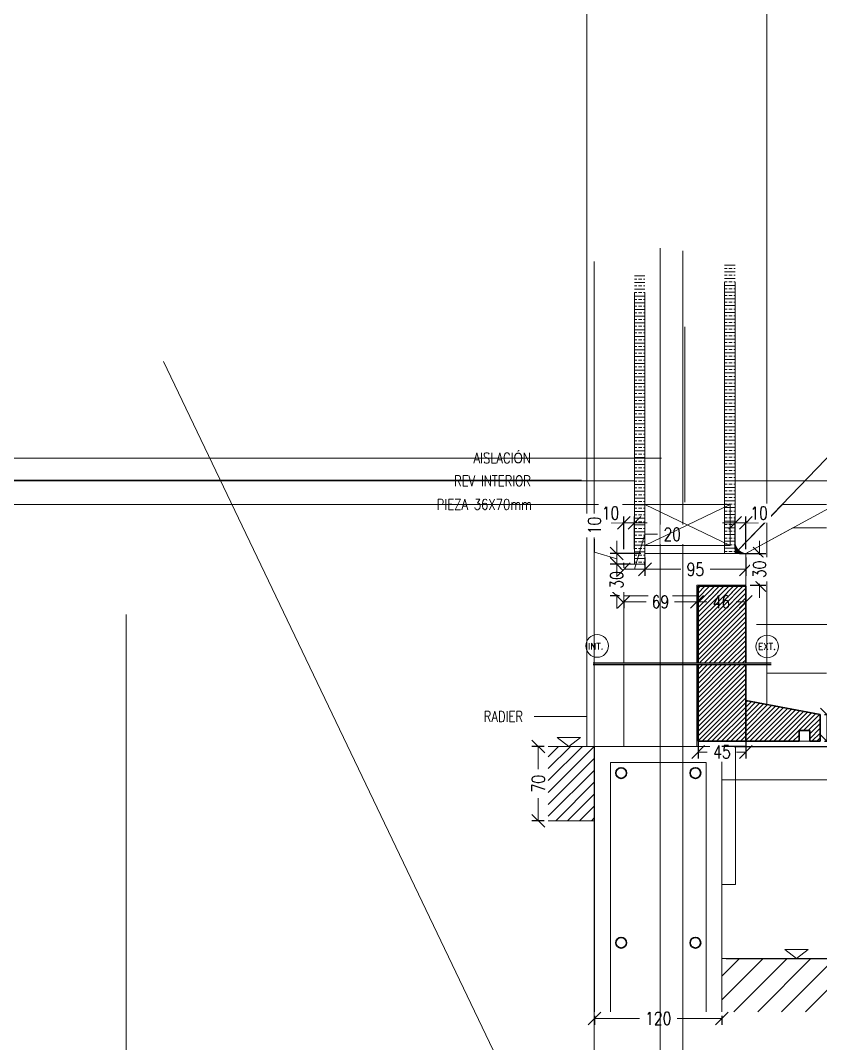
# Model space of a CAD drawing. Header units: metres. Extents: x -2 to 690, y -116 to 73.
# Drawn here: x 185.796 to 186.55, y 33.244 to 34.209 of the extents above; entities that cross this region are included whole.
import ezdxf

# ---------------------------------------------------------------- set-up
doc = ezdxf.new("R2010")
doc.units = ezdxf.units.M
doc.header["$LTSCALE"] = 5
doc.header["$MEASUREMENT"] = 0
doc.layers.get('0').update_dxf_attribs({"color": 30})
doc.layers.get('DEFPOINTS').update_dxf_attribs({"color": 210})
for name, color, linetype, lineweight in [('A-ANNO-DIMS', 3, 'Continuous', 18), ('A-ANNO-SYMB', 3, 'Continuous', 18), ('A-ANNO-TEXT', 3, 'Continuous', 18), ('A-DETL-PATT', 8, 'Continuous', 18), ('A-ELEV-MBE1', 7, 'Continuous', 35), ('A-ELEV-MBE2', 4, 'Continuous', 25), ('A-WALL-PATT', 8, 'Continuous', 18), ('A-WALL-STUD', 3, 'Continuous', 18)]:
    doc.layers.add(name, color=color, linetype=linetype, lineweight=lineweight)
doc.styles.add('E-ROMANS', font='romans.shx', dxfattribs={"width": 0.8})
doc.dimstyles.new('E-0010_TICK_12', dxfattribs={"dimscale": 0.001, "dimtxt": 12, "dimasz": 12, "dimexe": 6, "dimexo": 4, "dimgap": 6, "dimtad": 0, "dimdec": 0, "dimlfac": 1000, "dimzin": 0, "dimdsep": 46, "dimtxsty": 'E-ROMANS', "dimblk": 'OBLIQUE', "dimcen": 6, "dimclrd": 256, "dimclre": 256, "dimclrt": 256, "dimadec": 0, "dimazin": 0, "dimtfac": 1, "dimtdec": 0, "dimtmove": 1, "dimatfit": 3, "dimldrblk": 'OPEN90', "dimfxl": 1, "dimtfill": 1, "dimtolj": 1, "dimtzin": 0, "dimlwd": -1, "dimarcsym": 0})
doc.dimstyles.new('E-0100_TICK_12', dxfattribs={"dimscale": 0.001, "dimtxt": 120, "dimasz": 120, "dimexe": 60, "dimexo": 40, "dimgap": 60, "dimtad": 0, "dimzin": 0, "dimdsep": 46, "dimtxsty": 'E-ROMANS', "dimblk": 'OBLIQUE', "dimcen": 60, "dimclrd": 256, "dimclre": 256, "dimclrt": 256, "dimadec": 0, "dimazin": 0, "dimtfac": 1, "dimtmove": 1, "dimatfit": 3, "dimldrblk": 'OPEN90', "dimfxl": 1, "dimtfill": 1, "dimtolj": 1, "dimtzin": 0, "dimlwd": -1, "dimarcsym": 0})
pattern_1 = [(45, (31.14295422199484, 3.480958203884864), (-0.002245064030267288, 0.002245064030267288), [])]

# ---------------------------------------------------------------- blocks, each defined once
blk = doc.blocks.new('_Oblique')
at = {"color": 0, "linetype": 'ByBlock', "lineweight": -2}
blk.add_line((-0.5, -0.5), (0.5, 0.5), dxfattribs=at)
blk = doc.blocks.new('*D1807')
at = {"layer": 'A-ANNO-DIMS', "lineweight": -2, "transparency": 16777216}
for p, q in [((186.4613466955304, 33.52424415439165), (186.7198544894421, 33.52424415439165)), ((186.4613466955304, 33.32424415439165), (186.7198544894421, 33.32424415439165))]:
    blk.add_line(p, q, dxfattribs=at)
at = {"layer": 'A-ANNO-DIMS', "transparency": 16777216}
for p, q in [((186.7138544894421, 33.52424415439165), (186.7138544894421, 33.4425870115345)), ((186.7138544894421, 33.32424415439165), (186.7138544894421, 33.40590129724879))]:
    blk.add_line(p, q, dxfattribs=at)
at = {"layer": 'DEFPOINTS', "color": 0, "transparency": 16777216}
for p in [(186.4573466955304, 33.52424415439165), (186.7138544894421, 33.52424415439165), (186.4573466955304, 33.32424415439165)]:
    blk.add_point(p, dxfattribs=at)
at = {"layer": 'A-ANNO-DIMS', "transparency": 16777216, "xscale": 0.012, "yscale": 0.012, "zscale": 0.012}
for p, rotation in [((186.7138544894421, 33.52424415439165), 90), ((186.7138544894421, 33.32424415439165), 270)]:
    blk.add_blockref('_Oblique', p, dxfattribs=dict(at, rotation=rotation))
at = {"layer": 'A-ANNO-DIMS', "transparency": 16777216, "insert": (186.7138544894421, 33.42424415439167), "char_height": 0.012, "attachment_point": 5, "rotation": 90, "style": 'E-ROMANS', "bg_fill": 3, "box_fill_scale": 1.25, "bg_fill_color": 256, "bg_fill_true_color": 13158600, "bg_fill_transparency": 0}
blk.add_mtext('\\A1;200', dxfattribs=at)
blk = doc.blocks.new('_Open90')
at = {"color": 0, "linetype": 'ByBlock', "lineweight": -2}
for p, q in [((0, 0), (-1, 0)), ((-0.5, 0.5), (0, 0)), ((0, 0), (-0.5, -0.5))]:
    blk.add_line(p, q, dxfattribs=at)
blk = doc.blocks.new('*D1658')
at = {"layer": 'A-ANNO-DIMS', "lineweight": -2, "transparency": 16777216}
for p, q in [((186.4348466955304, 33.5519524720311), (186.4348466955304, 33.51306928784643)), ((186.4798466955304, 33.5519524720311), (186.4798466955304, 33.51306928784643))]:
    blk.add_line(p, q, dxfattribs=at)
at = {"layer": 'A-ANNO-DIMS', "transparency": 16777216}
for p, q in [((186.4348466955304, 33.51906928784643), (186.4435752669589, 33.51906928784643)), ((186.4798466955304, 33.51906928784643), (186.4711181241018, 33.51906928784643))]:
    blk.add_line(p, q, dxfattribs=at)
at = {"layer": 'DEFPOINTS', "color": 0, "transparency": 16777216}
for p in [(186.4348466955304, 33.55595247203109), (186.4798466955304, 33.55595247203109), (186.4798466955304, 33.51906928784643)]:
    blk.add_point(p, dxfattribs=at)
at = {"layer": 'A-ANNO-DIMS', "transparency": 16777216, "xscale": 0.012, "yscale": 0.012, "zscale": 0.012, "rotation": 180}
blk.add_blockref('_Oblique', (186.4348466955304, 33.51906928784643), dxfattribs=at)
at = {"layer": 'A-ANNO-DIMS', "transparency": 16777216, "xscale": 0.012, "yscale": 0.012, "zscale": 0.012}
blk.add_blockref('_Oblique', (186.4798466955304, 33.51906928784643), dxfattribs=at)
at = {"layer": 'A-ANNO-DIMS', "transparency": 16777216, "insert": (186.4573466955304, 33.51906928784643), "char_height": 0.012, "attachment_point": 5, "style": 'E-ROMANS', "bg_fill": 3, "box_fill_scale": 1.25, "bg_fill_color": 256, "bg_fill_true_color": 13158600, "bg_fill_transparency": 0}
blk.add_mtext('\\A1;45', dxfattribs=at)
blk = doc.blocks.new('*D1808')
at = {"layer": 'A-ANNO-DIMS', "lineweight": -2, "transparency": 16777216}
for p, q in [((186.2897411284163, 33.52424415439165), (186.2783396264009, 33.52424415439165)), ((186.2897411284163, 33.45424415439165), (186.2783396264009, 33.45424415439165))]:
    blk.add_line(p, q, dxfattribs=at)
at = {"layer": 'A-ANNO-DIMS', "transparency": 16777216}
for p, q in [((186.2843396264009, 33.52424415439165), (186.2843396264009, 33.50301558296308)), ((186.2843396264009, 33.45424415439165), (186.2843396264009, 33.47547272582022))]:
    blk.add_line(p, q, dxfattribs=at)
at = {"layer": 'DEFPOINTS', "color": 0, "transparency": 16777216}
for p in [(186.2937411284163, 33.52424415439165), (186.2843396264009, 33.45424415439165), (186.2937411284163, 33.45424415439165)]:
    blk.add_point(p, dxfattribs=at)
at = {"layer": 'A-ANNO-DIMS', "transparency": 16777216, "xscale": 0.012, "yscale": 0.012, "zscale": 0.012}
for p, rotation in [((186.2843396264009, 33.52424415439165), 90), ((186.2843396264009, 33.45424415439165), 270)]:
    blk.add_blockref('_Oblique', p, dxfattribs=dict(at, rotation=rotation))
at = {"layer": 'A-ANNO-DIMS', "transparency": 16777216, "insert": (186.2843396264009, 33.48924415439168), "char_height": 0.012, "attachment_point": 5, "rotation": 90, "style": 'E-ROMANS', "bg_fill": 3, "box_fill_scale": 1.25, "bg_fill_color": 256, "bg_fill_true_color": 13158600, "bg_fill_transparency": 0}
blk.add_mtext('\\A1;70', dxfattribs=at)
blk = doc.blocks.new('*D1809')
at = {"layer": 'A-ANNO-DIMS', "lineweight": -2, "transparency": 16777216}
for p, q in [((186.3648466955304, 33.66232396627322), (186.3648466955304, 33.65461206568441)), ((186.4338466955304, 33.66232396627322), (186.4338466955304, 33.65461206568441))]:
    blk.add_line(p, q, dxfattribs=at)
at = {"layer": 'A-ANNO-DIMS', "transparency": 16777216}
for p, q in [((186.3648466955304, 33.66061206568441), (186.3860324098161, 33.66061206568441)), ((186.4338466955304, 33.66061206568441), (186.4126609812446, 33.66061206568441))]:
    blk.add_line(p, q, dxfattribs=at)
at = {"layer": 'DEFPOINTS', "color": 0, "transparency": 16777216}
for p in [(186.3648466955304, 33.66632396627322), (186.4338466955304, 33.66632396627322), (186.4338466955304, 33.66061206568441)]:
    blk.add_point(p, dxfattribs=at)
at = {"layer": 'A-ANNO-DIMS', "transparency": 16777216, "xscale": 0.012, "yscale": 0.012, "zscale": 0.012, "rotation": 180}
blk.add_blockref('_Oblique', (186.3648466955304, 33.66061206568441), dxfattribs=at)
at = {"layer": 'A-ANNO-DIMS', "transparency": 16777216, "xscale": 0.012, "yscale": 0.012, "zscale": 0.012}
blk.add_blockref('_Oblique', (186.4338466955304, 33.66061206568441), dxfattribs=at)
at = {"layer": 'A-ANNO-DIMS', "transparency": 16777216, "insert": (186.3993466955304, 33.66061206568441), "char_height": 0.012, "attachment_point": 5, "style": 'E-ROMANS', "bg_fill": 3, "box_fill_scale": 1.25, "bg_fill_color": 256, "bg_fill_true_color": 13158600, "bg_fill_transparency": 0}
blk.add_mtext('\\A1;69', dxfattribs=at)
blk = doc.blocks.new('*D1810')
at = {"layer": 'A-ANNO-DIMS', "lineweight": -2, "transparency": 16777216}
for p, q in [((186.4338466955304, 33.67232396627323), (186.4338466955304, 33.65461206568441)), ((186.4798466955304, 33.67232396627323), (186.4798466955304, 33.65461206568441))]:
    blk.add_line(p, q, dxfattribs=at)
at = {"layer": 'A-ANNO-DIMS', "transparency": 16777216}
for p, q in [((186.4338466955304, 33.66061206568441), (186.4430752669589, 33.66061206568441)), ((186.4798466955304, 33.66061206568441), (186.4706181241018, 33.66061206568441))]:
    blk.add_line(p, q, dxfattribs=at)
at = {"layer": 'DEFPOINTS', "color": 0, "transparency": 16777216}
for p in [(186.4338466955304, 33.67632396627322), (186.4798466955304, 33.67632396627322), (186.4798466955304, 33.66061206568441)]:
    blk.add_point(p, dxfattribs=at)
at = {"layer": 'A-ANNO-DIMS', "transparency": 16777216, "xscale": 0.012, "yscale": 0.012, "zscale": 0.012, "rotation": 180}
blk.add_blockref('_Oblique', (186.4338466955304, 33.66061206568441), dxfattribs=at)
at = {"layer": 'A-ANNO-DIMS', "transparency": 16777216, "xscale": 0.012, "yscale": 0.012, "zscale": 0.012}
blk.add_blockref('_Oblique', (186.4798466955304, 33.66061206568441), dxfattribs=at)
at = {"layer": 'A-ANNO-DIMS', "transparency": 16777216, "insert": (186.4568466955304, 33.66061206568441), "char_height": 0.012, "attachment_point": 5, "style": 'E-ROMANS', "bg_fill": 3, "box_fill_scale": 1.25, "bg_fill_color": 256, "bg_fill_true_color": 13158600, "bg_fill_transparency": 0}
blk.add_mtext('\\A1;46', dxfattribs=at)
blk = doc.blocks.new('*D1659')
at = {"layer": 'A-ANNO-DIMS', "lineweight": -2, "transparency": 16777216}
for p, q in [((186.3373466955304, 33.27024415439165), (186.3373466955304, 33.26188915408226)), ((186.4573466955304, 33.27024415439165), (186.4573466955304, 33.26188915408226))]:
    blk.add_line(p, q, dxfattribs=at)
at = {"layer": 'A-ANNO-DIMS', "transparency": 16777216}
for p, q in [((186.3373466955304, 33.26788915408226), (186.3796895526732, 33.26788915408226)), ((186.4573466955304, 33.26788915408226), (186.4150038383875, 33.26788915408226))]:
    blk.add_line(p, q, dxfattribs=at)
at = {"layer": 'DEFPOINTS', "color": 0, "transparency": 16777216}
for p in [(186.3373466955304, 33.27424415439165), (186.4573466955304, 33.27424415439165), (186.3373466955304, 33.26788915408226)]:
    blk.add_point(p, dxfattribs=at)
at = {"layer": 'A-ANNO-DIMS', "transparency": 16777216, "xscale": 0.012, "yscale": 0.012, "zscale": 0.012, "rotation": 180}
blk.add_blockref('_Oblique', (186.3373466955304, 33.26788915408226), dxfattribs=at)
at = {"layer": 'A-ANNO-DIMS', "transparency": 16777216, "xscale": 0.012, "yscale": 0.012, "zscale": 0.012}
blk.add_blockref('_Oblique', (186.4573466955304, 33.26788915408226), dxfattribs=at)
at = {"layer": 'A-ANNO-DIMS', "transparency": 16777216, "insert": (186.3973466955304, 33.26788915408226), "char_height": 0.012, "attachment_point": 5, "style": 'E-ROMANS', "bg_fill": 3, "box_fill_scale": 1.25, "bg_fill_color": 256, "bg_fill_true_color": 13158600, "bg_fill_transparency": 0}
blk.add_mtext('\\A1;120', dxfattribs=at)
blk = doc.blocks.new('*D1811')
at = {"layer": 'A-ANNO-DIMS', "transparency": 16777216}
for p, q in [((186.5890775488158, 33.55168537818925), (186.5890775488158, 33.56368537818925)), ((186.5560775488158, 33.52924415439165), (186.5560775488158, 33.55432660198684)), ((186.5560775488158, 33.54178537818925), (186.5890775488158, 33.55168537818925))]:
    blk.add_line(p, q, dxfattribs=at)
at = {"layer": 'A-ANNO-DIMS', "lineweight": -2, "transparency": 16777216}
for p, q in [((186.5538466955303, 33.55432660198684), (186.5620775488158, 33.55432660198684)), ((186.5538466955303, 33.52924415439165), (186.5620775488158, 33.52924415439165))]:
    blk.add_line(p, q, dxfattribs=at)
at = {"layer": 'DEFPOINTS', "color": 0, "transparency": 16777216}
for p in [(186.5498466955303, 33.55432660198684), (186.5560775488158, 33.55432660198684), (186.5498466955303, 33.52924415439165)]:
    blk.add_point(p, dxfattribs=at)
at = {"layer": 'A-ANNO-DIMS', "transparency": 16777216, "xscale": 0.012, "yscale": 0.012, "zscale": 0.012}
for p, rotation in [((186.5560775488158, 33.55432660198684), 90), ((186.5560775488158, 33.52924415439165), 270)]:
    blk.add_blockref('_Oblique', p, dxfattribs=dict(at, rotation=rotation))
at = {"layer": 'A-ANNO-DIMS', "transparency": 16777216, "insert": (186.5890775488158, 33.57745680676071), "char_height": 0.012, "attachment_point": 5, "rotation": 90, "style": 'E-ROMANS', "bg_fill": 3, "box_fill_scale": 1.25, "bg_fill_color": 256, "bg_fill_true_color": 13158600, "bg_fill_transparency": 0}
blk.add_mtext('\\A1;25', dxfattribs=at)
blk = doc.blocks.new('*D1670')
at = {"layer": 'A-ANNO-DIMS', "lineweight": -2, "transparency": 16777216}
for p, q in [((186.3848466955304, 33.70232396627321), (186.3848466955304, 33.68532396627322)), ((186.4798466955304, 33.70232396627323), (186.4798466955304, 33.68532396627322))]:
    blk.add_line(p, q, dxfattribs=at)
at = {"layer": 'A-ANNO-DIMS', "transparency": 16777216}
for p, q in [((186.3848466955304, 33.69132396627322), (186.418575266959, 33.69132396627322)), ((186.4798466955304, 33.69132396627322), (186.4461181241018, 33.69132396627322))]:
    blk.add_line(p, q, dxfattribs=at)
at = {"layer": 'DEFPOINTS', "color": 0, "transparency": 16777216}
for p in [(186.3848466955304, 33.70632396627321), (186.4798466955304, 33.70632396627322), (186.4798466955304, 33.69132396627322)]:
    blk.add_point(p, dxfattribs=at)
at = {"layer": 'A-ANNO-DIMS', "transparency": 16777216, "xscale": 0.012, "yscale": 0.012, "zscale": 0.012, "rotation": 180}
blk.add_blockref('_Oblique', (186.3848466955304, 33.69132396627322), dxfattribs=at)
at = {"layer": 'A-ANNO-DIMS', "transparency": 16777216, "xscale": 0.012, "yscale": 0.012, "zscale": 0.012}
blk.add_blockref('_Oblique', (186.4798466955304, 33.69132396627322), dxfattribs=at)
at = {"layer": 'A-ANNO-DIMS', "transparency": 16777216, "insert": (186.4323466955304, 33.69132396627322), "char_height": 0.012, "attachment_point": 5, "style": 'E-ROMANS', "bg_fill": 3, "box_fill_scale": 1.25, "bg_fill_color": 256, "bg_fill_true_color": 13158600, "bg_fill_transparency": 0}
blk.add_mtext('\\A1;95', dxfattribs=at)
blk = doc.blocks.new('*D1671')
at = {"layer": 'A-ANNO-DIMS', "transparency": 16777216}
for p, q in [((186.4927496198603, 33.70632396627322), (186.4927496198603, 33.71832396627322)), ((186.4927496198603, 33.70632396627322), (186.4927496198603, 33.70509539484465)), ((186.4927496198603, 33.67632396627322), (186.4927496198603, 33.67755253770179)), ((186.4927496198603, 33.67632396627322), (186.4927496198603, 33.66432396627322))]:
    blk.add_line(p, q, dxfattribs=at)
at = {"layer": 'A-ANNO-DIMS', "lineweight": -2, "transparency": 16777216}
for p, q in [((186.4738466955304, 33.70632396627322), (186.4987496198603, 33.70632396627322)), ((186.4838466955304, 33.67632396627322), (186.4987496198603, 33.67632396627322))]:
    blk.add_line(p, q, dxfattribs=at)
at = {"layer": 'DEFPOINTS', "color": 0, "transparency": 16777216}
blk.add_point((186.4698466955304, 33.70632396627322), dxfattribs=at)
at = {"layer": 'A-ANNO-DIMS', "transparency": 16777216, "xscale": 0.012, "yscale": 0.012, "zscale": 0.012}
for p, rotation in [((186.4927496198603, 33.70632396627322), 270), ((186.4927496198603, 33.67632396627322), 90)]:
    blk.add_blockref('_Oblique', p, dxfattribs=dict(at, rotation=rotation))
at = {"layer": 'A-ANNO-DIMS', "transparency": 16777216, "insert": (186.4927496198603, 33.69132396627325), "char_height": 0.012, "attachment_point": 5, "rotation": 90, "style": 'E-ROMANS', "bg_fill": 3, "box_fill_scale": 1.25, "bg_fill_color": 256, "bg_fill_true_color": 13158600, "bg_fill_transparency": 0}
blk.add_mtext('\\A1;30', dxfattribs=at)
at = {"layer": 'DEFPOINTS', "color": 0, "transparency": 16777216}
for p in [(186.4927496198603, 33.70632396627322), (186.4798466955304, 33.67632396627322)]:
    blk.add_point(p, dxfattribs=at)
blk = doc.blocks.new('*D1672')
at = {"layer": 'A-ANNO-DIMS', "transparency": 16777216}
for p, q in [((186.358165950518, 33.69632396627322), (186.358165950518, 33.70832396627322)), ((186.358165950518, 33.69632396627322), (186.358165950518, 33.69509539484465)), ((186.358165950518, 33.66632396627322), (186.358165950518, 33.66755253770179)), ((186.358165950518, 33.66632396627322), (186.358165950518, 33.65432396627322))]:
    blk.add_line(p, q, dxfattribs=at)
at = {"layer": 'A-ANNO-DIMS', "lineweight": -2, "transparency": 16777216}
for p, q in [((186.3608466955304, 33.69632396627322), (186.352165950518, 33.69632396627322)), ((186.3608466955304, 33.66632396627322), (186.352165950518, 33.66632396627322))]:
    blk.add_line(p, q, dxfattribs=at)
at = {"layer": 'A-ANNO-DIMS', "transparency": 16777216, "xscale": 0.012, "yscale": 0.012, "zscale": 0.012}
for p, rotation in [((186.358165950518, 33.69632396627322), 270), ((186.358165950518, 33.66632396627322), 90)]:
    blk.add_blockref('_Oblique', p, dxfattribs=dict(at, rotation=rotation))
at = {"layer": 'A-ANNO-DIMS', "transparency": 16777216, "insert": (186.358165950518, 33.68132396627325), "char_height": 0.012, "attachment_point": 5, "rotation": 90, "style": 'E-ROMANS', "bg_fill": 3, "box_fill_scale": 1.25, "bg_fill_color": 256, "bg_fill_true_color": 13158600, "bg_fill_transparency": 0}
blk.add_mtext('\\A1;30', dxfattribs=at)
at = {"layer": 'DEFPOINTS', "color": 0, "transparency": 16777216}
for p in [(186.3648466955304, 33.69632396627322), (186.358165950518, 33.66632396627322), (186.3648466955304, 33.66632396627322)]:
    blk.add_point(p, dxfattribs=at)
blk = doc.blocks.new('*D1673')
at = {"layer": 'A-ANNO-DIMS', "transparency": 16777216}
for p, q in [((186.337165950518, 33.70762396627322), (186.337165950518, 33.71962396627322)), ((186.358165950518, 33.70632396627321), (186.358165950518, 33.71832396627321)), ((186.358165950518, 33.70132396627321), (186.337165950518, 33.70762396627322)), ((186.358165950518, 33.69632396627322), (186.358165950518, 33.70632396627321)), ((186.358165950518, 33.69632396627322), (186.358165950518, 33.70632396627321)), ((186.358165950518, 33.69632396627322), (186.358165950518, 33.68432396627322))]:
    blk.add_line(p, q, dxfattribs=at)
at = {"layer": 'A-ANNO-DIMS', "lineweight": -2, "transparency": 16777216}
for p, q in [((186.3808466955304, 33.70632396627321), (186.352165950518, 33.70632396627321)), ((186.3708466955304, 33.69632396627322), (186.352165950518, 33.69632396627322))]:
    blk.add_line(p, q, dxfattribs=at)
at = {"layer": 'DEFPOINTS', "color": 0, "transparency": 16777216}
for p in [(186.358165950518, 33.70632396627321), (186.3848466955304, 33.70632396627321), (186.3748466955304, 33.69632396627322)]:
    blk.add_point(p, dxfattribs=at)
at = {"layer": 'A-ANNO-DIMS', "transparency": 16777216, "xscale": 0.012, "yscale": 0.012, "zscale": 0.012}
for p, rotation in [((186.358165950518, 33.70632396627321), 270), ((186.358165950518, 33.69632396627322), 90)]:
    blk.add_blockref('_Oblique', p, dxfattribs=dict(at, rotation=rotation))
at = {"layer": 'A-ANNO-DIMS', "transparency": 16777216, "insert": (186.337165950518, 33.73270968055896), "char_height": 0.012, "attachment_point": 5, "rotation": 90, "style": 'E-ROMANS', "bg_fill": 3, "box_fill_scale": 1.25, "bg_fill_color": 256, "bg_fill_true_color": 13158600, "bg_fill_transparency": 0}
blk.add_mtext('\\A1;10', dxfattribs=at)
blk = doc.blocks.new('*D1674')
at = {"layer": 'A-ANNO-DIMS', "transparency": 16777216}
for p, q in [((186.3648466955304, 33.73522193360589), (186.3528466955304, 33.73522193360589)), ((186.3748466955304, 33.73522193360589), (186.3868466955304, 33.73522193360589))]:
    blk.add_line(p, q, dxfattribs=at)
at = {"layer": 'A-ANNO-DIMS', "lineweight": -2, "transparency": 16777216}
for p, q in [((186.3648466955304, 33.71032396627322), (186.3648466955304, 33.74122193360589)), ((186.3748466955304, 33.71032396627322), (186.3748466955304, 33.74122193360589))]:
    blk.add_line(p, q, dxfattribs=at)
at = {"layer": 'DEFPOINTS', "color": 0, "transparency": 16777216}
for p in [(186.3748466955304, 33.73522193360589), (186.3648466955304, 33.70632396627322), (186.3748466955304, 33.70632396627322)]:
    blk.add_point(p, dxfattribs=at)
at = {"layer": 'A-ANNO-DIMS', "transparency": 16777216, "xscale": 0.012, "yscale": 0.012, "zscale": 0.012, "rotation": 180}
blk.add_blockref('_Oblique', (186.3748466955304, 33.73522193360589), dxfattribs=at)
at = {"layer": 'A-ANNO-DIMS', "transparency": 16777216, "insert": (186.3524019618418, 33.74436110536421), "char_height": 0.012, "attachment_point": 5, "style": 'E-ROMANS', "bg_fill": 3, "box_fill_scale": 1.25, "bg_fill_color": 256, "bg_fill_true_color": 13158600, "bg_fill_transparency": 0}
blk.add_mtext('\\A1;10', dxfattribs=at)
at = {"layer": 'A-ANNO-DIMS', "transparency": 16777216}
blk.add_line((186.3648466955304, 33.73522193360589), (186.3748466955304, 33.73522193360589), dxfattribs=at)
at = {"layer": 'A-ANNO-DIMS', "transparency": 16777216, "xscale": 0.012, "yscale": 0.012, "zscale": 0.012}
blk.add_blockref('_Oblique', (186.3648466955304, 33.73522193360589), dxfattribs=at)
blk = doc.blocks.new('*D1675')
at = {"layer": 'A-ANNO-DIMS', "transparency": 16777216}
for p, q in [((186.4698466955304, 33.73522193360589), (186.4578466955303, 33.73522193360589)), ((186.4798466955303, 33.73522193360589), (186.4918466955303, 33.73522193360589))]:
    blk.add_line(p, q, dxfattribs=at)
at = {"layer": 'A-ANNO-DIMS', "lineweight": -2, "transparency": 16777216}
for p, q in [((186.4698466955304, 33.71032396627322), (186.4698466955304, 33.74122193360589)), ((186.4798466955303, 33.71032396627322), (186.4798466955303, 33.74122193360589))]:
    blk.add_line(p, q, dxfattribs=at)
at = {"layer": 'DEFPOINTS', "color": 0, "transparency": 16777216}
for p in [(186.4698466955304, 33.73522193360589), (186.4698466955304, 33.70632396627322), (186.4798466955303, 33.70632396627322)]:
    blk.add_point(p, dxfattribs=at)
at = {"layer": 'A-ANNO-DIMS', "transparency": 16777216, "xscale": 0.012, "yscale": 0.012, "zscale": 0.012}
blk.add_blockref('_Oblique', (186.4698466955304, 33.73522193360589), dxfattribs=at)
at = {"layer": 'A-ANNO-DIMS', "transparency": 16777216, "insert": (186.4922914292189, 33.74436110536421), "char_height": 0.012, "attachment_point": 5, "style": 'E-ROMANS', "bg_fill": 3, "box_fill_scale": 1.25, "bg_fill_color": 256, "bg_fill_true_color": 13158600, "bg_fill_transparency": 0}
blk.add_mtext('\\A1;10', dxfattribs=at)
at = {"layer": 'A-ANNO-DIMS', "transparency": 16777216}
blk.add_line((186.4798466955303, 33.73522193360589), (186.4698466955304, 33.73522193360589), dxfattribs=at)
at = {"layer": 'A-ANNO-DIMS', "transparency": 16777216, "xscale": 0.012, "yscale": 0.012, "zscale": 0.012, "rotation": 180}
blk.add_blockref('_Oblique', (186.4798466955303, 33.73522193360589), dxfattribs=at)
blk = doc.blocks.new('*D1677')
at = {"layer": 'A-ANNO-DIMS', "transparency": 16777216}
for p, q in [((186.3748466955304, 33.69132396627322), (186.3847466955304, 33.72432396627323)), ((186.3847466955304, 33.72432396627323), (186.3967466955304, 33.72432396627323)), ((186.3648466955304, 33.69132396627322), (186.3848466955304, 33.69132396627322))]:
    blk.add_line(p, q, dxfattribs=at)
at = {"layer": 'A-ANNO-DIMS', "lineweight": -2, "transparency": 16777216}
for p, q in [((186.3648466955304, 33.69532396627322), (186.3648466955304, 33.69732396627322)), ((186.3848466955304, 33.69532396627322), (186.3848466955304, 33.69732396627322))]:
    blk.add_line(p, q, dxfattribs=at)
at = {"layer": 'DEFPOINTS', "color": 0, "transparency": 16777216}
for p in [(186.3648466955304, 33.69132396627322), (186.3848466955304, 33.69132396627322), (186.3848466955304, 33.69132396627322)]:
    blk.add_point(p, dxfattribs=at)
at = {"layer": 'A-ANNO-DIMS', "transparency": 16777216, "xscale": 0.012, "yscale": 0.012, "zscale": 0.012, "rotation": 180}
blk.add_blockref('_Oblique', (186.3648466955304, 33.69132396627322), dxfattribs=at)
at = {"layer": 'A-ANNO-DIMS', "transparency": 16777216, "xscale": 0.012, "yscale": 0.012, "zscale": 0.012}
blk.add_blockref('_Oblique', (186.3848466955304, 33.69132396627322), dxfattribs=at)
at = {"layer": 'A-ANNO-DIMS', "transparency": 16777216, "insert": (186.4105181241018, 33.72432396627323), "char_height": 0.012, "attachment_point": 5, "style": 'E-ROMANS', "bg_fill": 3, "box_fill_scale": 1.25, "bg_fill_color": 256, "bg_fill_true_color": 13158600, "bg_fill_transparency": 0}
blk.add_mtext('\\A1;20', dxfattribs=at)

msp = doc.modelspace()

# ---------------------------------------------------------------- hatches: boundary and pattern name
at = {"layer": 'A-DETL-PATT'}
h = msp.add_hatch(dxfattribs=at)
h.set_pattern_fill('BRASS', color=256, scale=0.001, style=0)
h.set_pattern_definition([(0, (-384.5838402052451, 10.01317811511985), (0, 0.00635), []), (0, (-384.5838402052451, 10.01635311511984), (0, 0.00635), [0.003175, -0.0015875])])
h.paths.add_polyline_path([(186.4698466955304, 33.70632396627322), (186.4698466955304, 33.97968129246387), (186.4598466955303, 33.97968129246387), (186.4598466955305, 33.70632396627322)])
h = msp.add_hatch(dxfattribs=at)
h.set_pattern_fill('BRASS', color=256, scale=0.001, style=0)
h.set_pattern_definition([(0, (-384.6688402052451, 10.00317811511984), (0, 0.00635), []), (0, (-384.6688402052451, 10.00635311511984), (0, 0.00635), [0.003175, -0.0015875])])
h.paths.add_polyline_path([(186.3848466955304, 33.69632396627322), (186.3848466955304, 33.96968129246387), (186.3748466955303, 33.96968129246387), (186.3748466955305, 33.69632396627322)])
h = msp.add_hatch(dxfattribs=at)
h.set_pattern_fill('LINE', color=256, scale=0.0001, angle=135, style=0)
h.set_pattern_definition([(135, (209.9721581801709, -537.3859541998917), (-0.0002245064030267289, -0.0002245064030267288), [])])
edge = h.paths.add_edge_path()
edge.add_line((186.4698466955303, 33.70632396627311), (186.4698466955303, 33.71539101233181))
edge.add_spline(control_points=[(186.4698466955303, 33.7153910123317), (186.4705758299239, 33.71169644412137), (186.4717831101295, 33.70998105718743), (186.473466713054, 33.70871394841949)], knot_values=[1, 1, 1, 1, 2, 2, 2, 2], weights=[1, 1, 1, 1], degree=3, periodic=0)
edge.add_spline(control_points=[(186.473466713054, 33.70871394841949), (186.4752911254616, 33.70734086399013), (186.4774641060355, 33.7066522289663), (186.4788736527405, 33.70632396627322)], knot_values=[0, 0, 0, 0, 1, 1, 1, 1], weights=[1, 1, 1, 1], degree=3, periodic=0)
edge.add_line((186.4788736527409, 33.70632396627322), (186.4698466955303, 33.70632396627311))
h = msp.add_hatch(dxfattribs=at)
h.set_pattern_fill('ANSI31', color=256, scale=0.001)
h.set_pattern_definition(pattern_1)
h.paths.add_polyline_path([(186.5498466955303, 33.55432660198684), (186.5498466955303, 33.52924415439165), (186.5400445697792, 33.52924415439165), (186.5400445697792, 33.53927713343555), (186.5300115907353, 33.53927713343555), (186.5300115907353, 33.52924415439165), (186.4798466955303, 33.52924415439165), (186.4798466955303, 33.56768667458354)])

# ---------------------------------------------------------------- linework, layer by layer
at = {"layer": 'A-ANNO-DIMS'}
for p, q in [((186.3648466955304, 33.60151630301667), (186.3648466955304, 33.52424415439165)), ((186.4338466955304, 33.60151630301667), (186.4338466955304, 33.56749644376658))]:
    msp.add_line(p, q, dxfattribs=at)
at = {"layer": 'A-ANNO-SYMB'}
for p, q in [((186.4598466955304, 33.70632396627322), (186.4598466955304, 33.962231026529)), ((186.4698466955304, 33.70632396627322), (186.4698466955304, 33.962231026529)), ((186.3748466955304, 33.69632396627322), (186.3748466955304, 33.95223102652901)), ((186.3848466955304, 33.69632396627322), (186.3848466955304, 33.95223102652901)), ((186.3373466955304, 33.52424415439165), (186.2937411284163, 33.52424415439165)), ((186.3373466955304, 33.45424415439165), (186.2937411284163, 33.45424415439165)), ((186.4573466955304, 33.32424415439165), (186.765293834055, 33.32424415439165))]:
    msp.add_line(p, q, dxfattribs=at)
msp.add_lwpolyline([(186.3848466955304, 33.69632396627322), (186.3648466955304, 33.69632396627322), (186.3648466955304, 33.66632396627322), (186.4338466955304, 33.66632396627322), (186.4338466955304, 33.67632396627322), (186.4798466955304, 33.67632396627322), (186.4798466955304, 33.70632396627322), (186.4598466955304, 33.70632396627322), (186.3848466955304, 33.70632396627322)], close=True, dxfattribs=at)
for points in [[(186.302069344277, 33.53273615905176), (186.3240738720367, 33.53273615905176)], [(186.302069344277, 33.53273615905176), (186.3130716081568, 33.52424413718042), (186.3240738720367, 33.53273615905176)], [(186.4573466955304, 33.27424415439165), (186.4573466955304, 33.52424415439165), (186.3373466955304, 33.52424415439165), (186.3373466955304, 33.27424415439165)], [(186.4423466955304, 33.27424415439165), (186.4423466955304, 33.50924415439165), (186.3523466955303, 33.50924415439165), (186.3523466955303, 33.27424415439165)]]:
    msp.add_lwpolyline(points, dxfattribs=at)
msp.add_open_spline([(186.4788736527405, 33.70632396627322), (186.4774641060355, 33.7066522289663), (186.4752911254616, 33.70734086399013), (186.473466713054, 33.70871394841949), (186.4717831101295, 33.70998105718743), (186.4705758299239, 33.71169644412137), (186.4698466955303, 33.7153910123317)], degree=3, knots=[0, 0, 0, 0, 1, 1, 1, 2, 2, 2, 2], dxfattribs=at)
at = {"layer": 'A-ANNO-TEXT'}
for centre, radius, start, end in [((186.3397615751831, 33.61910530103309), 0.01071215401680092, 0, 180), ((186.4999227000858, 33.61855763286407), 0.01057730889806408, 0, 180), ((186.3397615751831, 33.61910530103309), 0.01071215401680092, 180, 0), ((186.4999227000858, 33.61855763286407), 0.01057730889806408, 180, 0)]:
    msp.add_arc(centre, radius, start, end, dxfattribs=at)
at = {"layer": 'A-ELEV-MBE1'}
for p, q in [((186.4798466955304, 33.67532396627322), (186.4348466955304, 33.67532396627322)), ((186.4348466955304, 33.67532396627322), (186.4348466955304, 33.6030518176482)), ((186.4798466955304, 33.6030518176482), (186.4798466955304, 33.67532396627322)), ((186.4348466955304, 33.52924415439165), (186.4348466955304, 33.60151630301666)), ((186.4798466955304, 33.60151630301666), (186.4798466955304, 33.52924415439165)), ((186.5400445697792, 33.53927713343555), (186.5300115907353, 33.53927713343555)), ((186.4798466955304, 33.52924415439165), (186.4348466955304, 33.52924415439165))]:
    msp.add_line(p, q, dxfattribs=at)
for centre in [(186.3623466955303, 33.49924415439165), (186.4323466955304, 33.49924415439165), (186.3623466955303, 33.33924415439164), (186.4323466955304, 33.33924415439164)]:
    msp.add_circle(centre, 0.005, dxfattribs=at)
at = {"layer": 'A-WALL-PATT', "ltscale": 0.075}
msp.add_line((186.4223466955304, 33.75453825198749), (186.4223466955301, 33.91981678584974), dxfattribs=at)
at = {"layer": 'DEFPOINTS'}
for p, q in [((186.3359724649895, 33.6030518176482), (186.5037209260713, 33.6030518176482)), ((186.3359724649895, 33.60151630301666), (186.5037209260713, 33.60151630301666))]:
    msp.add_line(p, q, dxfattribs=at)

# ---------------------------------------------------------------- texts
at = {"layer": 'A-ANNO-TEXT', "style": 'E-ROMANS'}
for s, p in [('INT.', (186.3312094376026, 33.61580006279502)), ('EXT.', (186.4913814272825, 33.61557181347263))]:
    msp.add_text(s, height=0.006, dxfattribs=at).set_placement(p)
at = {"layer": 'A-ANNO-TEXT', "char_height": 0.01, "attachment_point": 6, "style": 'E-ROMANS'}
for s, insert in [('AISLACI{\\fArial|b0|i0|c0|p34;Ó}N', (186.2772544979323, 33.79619429146612)), ('REV INTERIOR', (186.2772544979323, 33.77472198222216)), ('PIEZA 36X70mm', (186.2784566676132, 33.75255934722207)), ('RADIER', (186.2699554790783, 33.55250554931566))]:
    msp.add_mtext(s, dxfattribs=dict(at, insert=insert))

# ---------------------------------------------------------------- leaders
at = {"layer": 'A-ANNO-TEXT', "annotation_type": 0, "has_hookline": 1, "hookline_direction": 1, "horizontal_direction": (-1, 0, 0)}
for points in [[(185.3280770254654, 33.70930070183349), (185.3503270033213, 33.75259374413044), (185.4237220398905, 33.75259374413044)], [(185.3391621558468, 33.70632396627322), (185.3536658036422, 33.72959374413044), (185.4237220398905, 33.72959374413045)], [(186.4727615651488, 33.70930070183349), (186.5143334780939, 33.75259374413044), (186.5559053910391, 33.75259374413044)], [(186.4798466955303, 33.70632396627322), (186.5240033373568, 33.73043110913034), (186.5559053910391, 33.73043110913034)], [(185.3251621558469, 33.77538469604512), (185.3740585308462, 33.77538469604512), (185.4237220398905, 33.77538469604512)], [(186.4698466955304, 33.77475637913054), (186.5147430705297, 33.77475637913054), (186.5559053910391, 33.77475637913054)], [(185.8958521057833, 32.64883759265241), (185.8958521057833, 32.66900723559836), (185.9332512228811, 32.66900723559836)], [(186.4898466955303, 33.63918789196072), (186.5407298504741, 33.63918789196072), (186.5559053910391, 33.63918789196072)]]:
    msp.add_leader(points, dimstyle='E-0100_TICK_12', override={"dimasz": 0.05, "dimtad": 0, "dimldrblk": 'Open90'}, dxfattribs=at)
at = {"layer": 'A-ANNO-TEXT', "annotation_type": 0, "has_hookline": 1, "hookline_direction": 1}
for points in [[(186.4003680884548, 33.79622868837449), (186.3337290827387, 33.79622868837449), (186.2875858303408, 33.79622868837449)], [(186.3748466955304, 33.77475637913054), (186.3337290827387, 33.77475637913054), (186.2875858303408, 33.77475637913054)], [(186.4012870311686, 33.75259374413044), (186.3349312524195, 33.75259374413044), (186.2887880000216, 33.75259374413044)]]:
    msp.add_leader(points, dimstyle='E-0100_TICK_12', override={"dimasz": 0.05, "dimtad": 0, "dimldrblk": 'Open90'}, dxfattribs=at)

# ---------------------------------------------------------------- next in the draw order: dimensions: what is measured, and where the dimension line sits
at = {"layer": 'A-ANNO-DIMS'}
dim = msp.add_linear_dim(base=(186.4338466955304, 33.66061206568441), p1=(186.3648466955304, 33.66632396627322), p2=(186.4338466955304, 33.66632396627322), dimstyle='E-0010_TICK_12', dxfattribs=at)
dim.commit()
dim.dimension.update_dxf_attribs({"geometry": '*D1809', "text_midpoint": (186.3993466955304, 33.66061206568441)})
for base, p1, p2, picture, middle in [((186.2843396264009, 33.45424415439165), (186.2937411284163, 33.52424415439165), (186.2937411284163, 33.45424415439165), '*D1808', (186.2843396264009, 33.48924415439168)), ((186.7138544894421, 33.52424415439165), (186.4573466955304, 33.32424415439165), (186.4573466955304, 33.52424415439165), '*D1807', (186.7138544894421, 33.42424415439167))]:
    dim = msp.add_linear_dim(base=base, p1=p1, p2=p2, angle=90, dimstyle='E-0010_TICK_12', dxfattribs=at)
    dim.commit()
    dim.dimension.update_dxf_attribs({"geometry": picture, "text_midpoint": middle})

# ---------------------------------------------------------------- next in the draw order: hatches: boundary and pattern name
at = {"layer": 'A-DETL-PATT'}
h = msp.add_hatch(dxfattribs=at)
h.set_pattern_fill('ANSI31', color=256, scale=0.0025)
h.set_pattern_definition([(45, (33.443854727325, 3.480958203884864), (-0.00561266007566822, 0.005612660075668221), [])])
h.paths.add_polyline_path([(186.3373466955304, 33.52424415439165), (186.2937411284163, 33.52424415439165), (186.2937411284163, 33.45424415439165), (186.3373466955304, 33.45424415439165)])
h = msp.add_hatch(dxfattribs=at)
h.set_pattern_fill('ANSI31', color=256, scale=0.005)
h.set_pattern_definition([(45, (33.443854727325, 3.480958203884864), (-0.01122532015133644, 0.01122532015133644), [])])
h.paths.add_polyline_path([(186.765293834055, 33.27424415439165), (186.4573466955304, 33.27424415439165), (186.4573466955304, 33.32424415439165), (186.765293834055, 33.32424415439164)])

# ---------------------------------------------------------------- next in the draw order: linework, layer by layer
at = {"layer": 'A-ANNO-DIMS'}
for p, q in [((186.3648466955304, 33.66632396627322), (186.3648466955304, 33.6030518176482)), ((186.5400445697792, 33.52924415439165), (186.5300115907353, 33.52924415439165)), ((186.4700445697792, 33.39422782131822), (186.4573466955304, 33.39422782131822)), ((186.4573466955304, 33.32424415439165), (186.4573466955304, 33.27424415439165))]:
    msp.add_line(p, q, dxfattribs=at)
at = {"layer": 'A-ANNO-SYMB'}
for points in [[(186.5165491568287, 33.33273617626298), (186.5385536845884, 33.33273617626298)], [(186.5165491568287, 33.33273617626298), (186.5275514207085, 33.32424415439165), (186.5385536845884, 33.33273617626298)]]:
    msp.add_lwpolyline(points, dxfattribs=at)
at = {"layer": 'A-ELEV-MBE1'}
for p, q in [((186.5498466955303, 33.52924415439165), (186.5498466955303, 33.55432660198684)), ((186.5300115907353, 33.53927713343555), (186.5300115907353, 33.52924415439165)), ((186.5400445697792, 33.53927713343555), (186.5400445697792, 33.52924415439165)), ((186.5498466955303, 33.52924415439165), (186.5400445697792, 33.52924415439165))]:
    msp.add_line(p, q, dxfattribs=at)

# ---------------------------------------------------------------- next in the draw order: dimensions: what is measured, and where the dimension line sits
at = {"layer": 'A-ANNO-DIMS'}
for base, p1, p2, picture, middle in [((186.4798466955304, 33.66061206568441), (186.4338466955304, 33.67632396627322), (186.4798466955304, 33.67632396627322), '*D1810', (186.4568466955304, 33.66061206568441)), ((186.4798466955304, 33.51906928784643), (186.4348466955304, 33.55595247203109), (186.4798466955304, 33.55595247203109), '*D1658', (186.4573466955304, 33.51906928784643))]:
    dim = msp.add_linear_dim(base=base, p1=p1, p2=p2, dimstyle='E-0010_TICK_12', dxfattribs=at)
    dim.commit()
    dim.dimension.update_dxf_attribs({"geometry": picture, "text_midpoint": middle})

# ---------------------------------------------------------------- next in the draw order: leaders
at = {"layer": 'A-ANNO-TEXT', "annotation_type": 0, "has_hookline": 1, "hookline_direction": 1}
msp.add_leader([(186.329950320531, 33.52424415439165), (186.329950320531, 33.55253994622404), (186.2802868114867, 33.55253994622404)], dimstyle='E-0100_TICK_12', override={"dimasz": 0.05, "dimtad": 0, "dimldrblk": 'Open90'}, dxfattribs=at)
at = {"layer": 'A-ANNO-TEXT', "annotation_type": 0, "has_hookline": 1, "hookline_direction": 1, "horizontal_direction": (-1, 0, 0)}
msp.add_leader([(186.4573466955304, 33.49291636608469), (186.5085599689604, 33.49291636608469), (186.5547032213582, 33.49291636608469)], dimstyle='E-0100_TICK_12', override={"dimasz": 0.05, "dimtad": 0, "dimldrblk": 'Open90'}, dxfattribs=at)

# ---------------------------------------------------------------- next in the draw order: hatches: boundary and pattern name
at = {"layer": 'A-DETL-PATT'}
h = msp.add_hatch(dxfattribs=at)
h.set_pattern_fill('ANSI31', color=256, scale=0.001)
h.set_pattern_definition(pattern_1)
h.paths.add_polyline_path([(186.4348466955304, 33.67532396627322), (186.4798466955304, 33.67532396627322), (186.4798466955304, 33.6030518176482), (186.4348466955304, 33.6030518176482)])
h.paths.add_polyline_path([(186.4348466955304, 33.60151630301666), (186.4798466955304, 33.60151630301666), (186.4798466955304, 33.52924415439165), (186.4348466955304, 33.52924415439165)])
h.paths.add_polyline_path([(186.3873736432633, 33.52927829496587), (186.3873736432633, 33.53890626509487), (186.39604030993, 33.53890626509487), (186.39604030993, 33.52927829496587)], flags=24)
h.paths.add_polyline_path([(186.3634450978277, 33.52927829496587), (186.3634450978277, 33.53890626509487), (186.3721117644944, 33.53890626509487), (186.3721117644944, 33.52927829496587)], flags=9)

# ---------------------------------------------------------------- next in the draw order: linework, layer by layer
at = {"layer": 'A-ANNO-DIMS'}
for p, q in [((186.4798466955304, 33.67632396627322), (186.4798466955304, 33.67532396627322)), ((186.4338466955304, 33.66632396627322), (186.4338466955304, 33.60305181764821)), ((186.4338466955304, 33.56749644376658), (186.4338466955304, 33.52424415439165)), ((186.4700445697792, 33.5242280096078), (186.4700445697792, 33.39422782131822)), ((186.4798466955304, 33.52924415439164), (186.4798466955304, 33.52424415439165))]:
    msp.add_line(p, q, dxfattribs=at)
at = {"layer": 'A-ELEV-MBE1'}
for p, q in [((186.5498466955303, 33.55432660198684), (186.4798466955303, 33.56768667458354)), ((186.5300115907353, 33.52924415439165), (186.4798466955303, 33.52924415439165))]:
    msp.add_line(p, q, dxfattribs=at)
at = {"layer": 'A-ELEV-MBE2'}
msp.add_line((186.4798466955304, 33.52424415439165), (186.4573466955304, 33.52424415439165), dxfattribs=at)

# ---------------------------------------------------------------- next in the draw order: dimensions: what is measured, and where the dimension line sits
at = {"layer": 'A-ANNO-DIMS'}
dim = msp.add_linear_dim(base=(186.3373466955304, 33.26788915408226), p1=(186.4573466955304, 33.27424415439165), p2=(186.3373466955304, 33.27424415439165), angle=180, dimstyle='E-0010_TICK_12', dxfattribs=at)
dim.commit()
dim.dimension.update_dxf_attribs({"geometry": '*D1659', "text_midpoint": (186.3973466955304, 33.26788915408226)})

# ---------------------------------------------------------------- next in the draw order: dimensions: what is measured, and where the dimension line sits
dim = msp.add_linear_dim(base=(186.5560775488158, 33.55432660198684), p1=(186.5498466955303, 33.52924415439165), p2=(186.5498466955303, 33.55432660198684), angle=90, dimstyle='E-0010_TICK_12', dxfattribs=at)
dim.commit()
dim.dimension.update_dxf_attribs({"geometry": '*D1811', "text_midpoint": (186.5890775488158, 33.56968537818928)})

# ---------------------------------------------------------------- next in the draw order: leaders
at = {"layer": 'A-ANNO-TEXT', "annotation_type": 0, "has_hookline": 1, "hookline_direction": 1, "horizontal_direction": (1, 1.178974613411218e-12, 0)}
for points in [[(186.3992610731534, 32.99414758499621), (186.3992610731533, 33.05024891439677), (186.2768116175204, 33.05024891439658)], [(186.42049951578, 32.99164758499621), (186.42049951578, 33.06607729954093), (186.2768116175204, 33.06607729954086)], [(186.3368829155556, 32.9816475849962), (186.3368829155556, 33.00471958739988), (186.2768116175205, 33.00471958739985)]]:
    msp.add_leader(points, dimstyle='E-0100_TICK_12', override={"dimasz": 0.05, "dimtad": 0, "dimldrblk": 'Open90'}, dxfattribs=at)

# ---------------------------------------------------------------- next in the draw order: dimensions: what is measured, and where the dimension line sits
at = {"layer": 'A-ANNO-DIMS'}
dim = msp.add_linear_dim(base=(186.358165950518, 33.66632396627322), p1=(186.3648466955304, 33.69632396627322), p2=(186.3648466955304, 33.66632396627322), angle=90, dimstyle='E-0010_TICK_12', dxfattribs=at)
dim.commit()
dim.dimension.update_dxf_attribs({"geometry": '*D1672', "text_midpoint": (186.358165950518, 33.68132396627325)})
dim = msp.add_linear_dim(base=(186.4798466955304, 33.69132396627322), p1=(186.3848466955304, 33.70632396627321), p2=(186.4798466955304, 33.70632396627322), dimstyle='E-0010_TICK_12', dxfattribs=at)
dim.commit()
dim.dimension.update_dxf_attribs({"geometry": '*D1670', "text_midpoint": (186.4323466955304, 33.69132396627322)})

# ---------------------------------------------------------------- next in the draw order: leaders
at = {"layer": 'A-ANNO-TEXT', "annotation_type": 0, "has_hookline": 1, "hookline_direction": 1, "horizontal_direction": (-1, 4.402534534871613e-12, 0)}
msp.add_leader([(186.4996632015094, 33.56391696446173), (186.4996632015094, 33.59335972651206), (186.5559053910391, 33.59335972651184)], dimstyle='E-0100_TICK_12', override={"dimasz": 0.05, "dimtad": 0, "dimldrblk": 'Open90'}, dxfattribs=at)

# ---------------------------------------------------------------- next in the draw order: dimensions: what is measured, and where the dimension line sits
at = {"layer": 'A-ANNO-DIMS'}
for base, p1, p2, picture, middle in [((186.358165950518, 33.70632396627321), (186.3748466955304, 33.69632396627322), (186.3848466955304, 33.70632396627321), '*D1673', (186.337165950518, 33.72562396627325)), ((186.4927496198603, 33.70632396627322), (186.4798466955304, 33.67632396627322), (186.4698466955304, 33.70632396627322), '*D1671', (186.4927496198603, 33.69132396627325))]:
    dim = msp.add_linear_dim(base=base, p1=p1, p2=p2, angle=90, dimstyle='E-0010_TICK_12', dxfattribs=at)
    dim.commit()
    dim.dimension.update_dxf_attribs({"geometry": picture, "text_midpoint": middle})

# ---------------------------------------------------------------- next in the draw order: dimensions: what is measured, and where the dimension line sits
dim = msp.add_linear_dim(base=(186.3748466955304, 33.73522193360589), p1=(186.3648466955304, 33.70632396627322), p2=(186.3748466955304, 33.70632396627322), dimstyle='E-0010_TICK_12', dxfattribs=at)
dim.commit()
dim.dimension.update_dxf_attribs({"geometry": '*D1674', "text_midpoint": (186.3524019618418, 33.74436110536421), "dimtype": 160})
dim = msp.add_linear_dim(base=(186.4698466955304, 33.73522193360589), p1=(186.4798466955303, 33.70632396627322), p2=(186.4698466955304, 33.70632396627322), angle=180, dimstyle='E-0010_TICK_12', dxfattribs=at)
dim.commit()
dim.dimension.update_dxf_attribs({"geometry": '*D1675', "text_midpoint": (186.4922914292189, 33.74436110536421), "dimtype": 160})

# ---------------------------------------------------------------- next in the draw order: dimensions: what is measured, and where the dimension line sits
dim = msp.add_linear_dim(base=(186.3848466955304, 33.69132396627322), p1=(186.3648466955304, 33.69132396627322), p2=(186.3848466955304, 33.69132396627322), angle=180, dimstyle='E-0010_TICK_12', dxfattribs=at)
dim.commit()
dim.dimension.update_dxf_attribs({"geometry": '*D1677', "text_midpoint": (186.4027466955304, 33.72432396627323)})

# ---------------------------------------------------------------- next in the draw order: linework, layer by layer
at = {"layer": 'A-WALL-STUD'}
for p, q in [((186.3848466955302, 33.7523953948446), (186.4652038383873, 33.71382396627317)), ((186.4652038383873, 33.7523953948446), (186.3848466955302, 33.71382396627317))]:
    msp.add_line(p, q, dxfattribs=at)
msp.add_lwpolyline([(186.3848466955302, 33.7523953948446), (186.3848466955302, 33.71382396627317), (186.4652038383873, 33.71382396627317), (186.4652038383873, 33.7523953948446), (186.3848466955302, 33.7523953948446)], dxfattribs=at)

# ---------------------------------------------------------------- next in the draw order: leaders
at = {"layer": 'A-ANNO-TEXT', "annotation_type": 0, "has_hookline": 1, "hookline_direction": 1}
msp.add_leader([(186.3630441479769, 32.98526779579189), (186.3421337772193, 33.02892005832317), (186.2768116175206, 33.02892005832317)], dimstyle='E-0100_TICK_12', override={"dimasz": 0.05, "dimtad": 0, "dimldrblk": 'Open90'}, dxfattribs=at)

doc.saveas('drawing.dxf')
